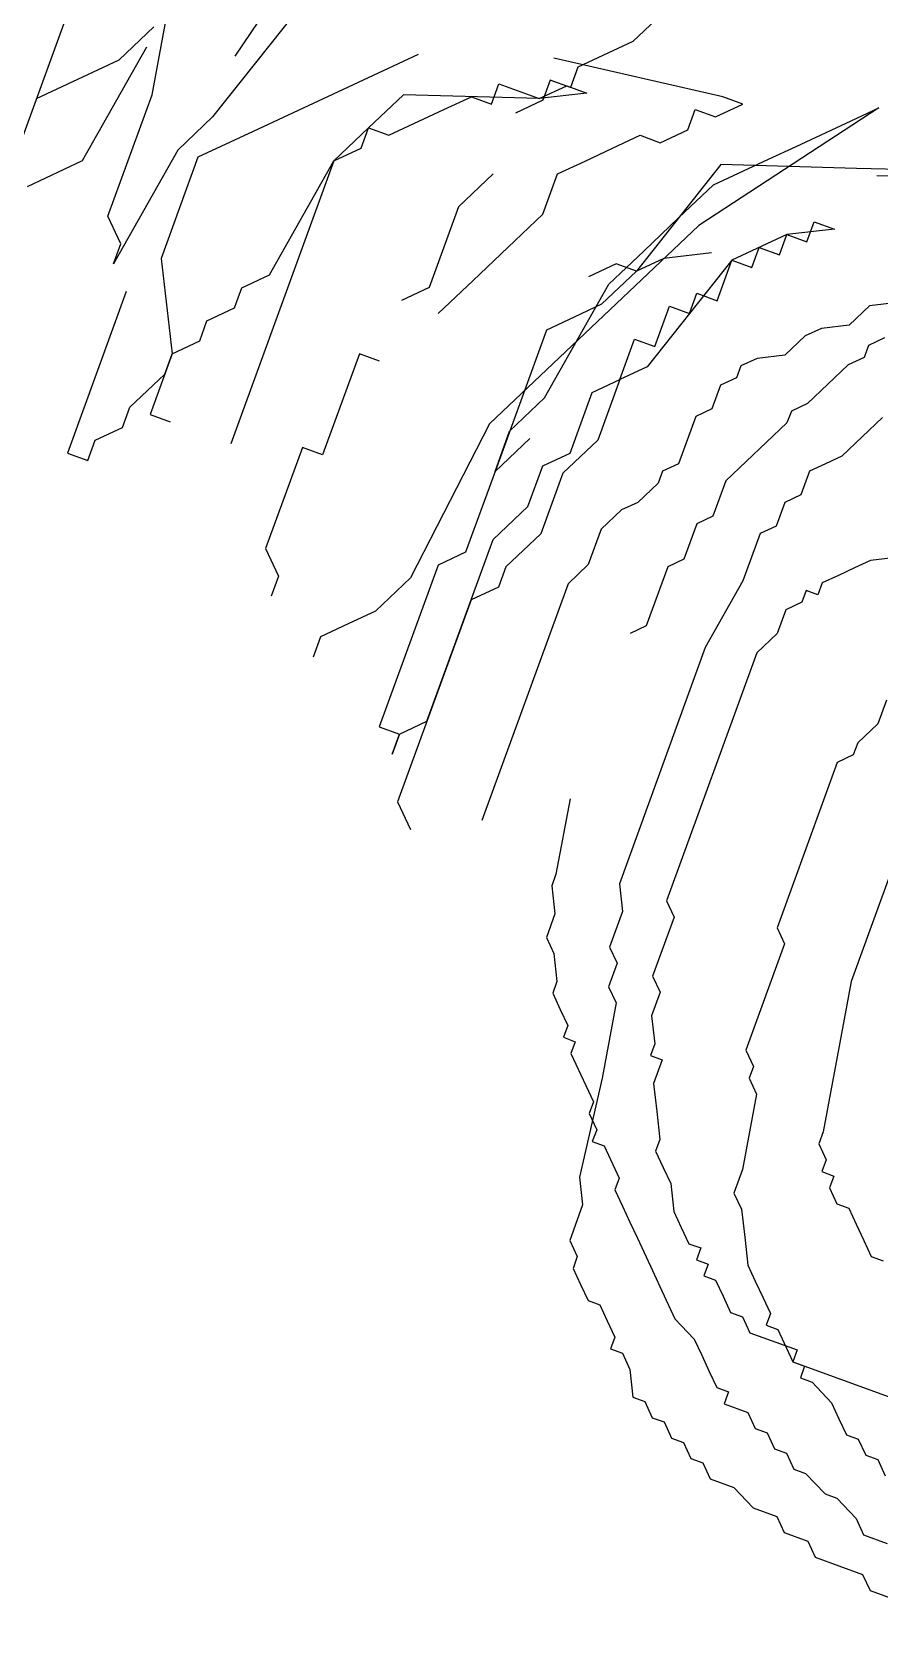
# Model space of a CAD drawing. Header units: inches. Extents: x -50945 to 250244, y -404780 to 18493.
# Drawn here: x 161278.2 to 161338, y -19905.4 to -19792.2 of the extents above; entities that cross this region are included whole.
import ezdxf

# ---------------------------------------------------------------- set-up
doc = ezdxf.new("R2010")
doc.units = ezdxf.units.IN
doc.header["$MEASUREMENT"] = 0
doc.layers.add('iGo户型优化', color=7, linetype='Continuous')
doc.layers.add('天棚材质标注', color=2, linetype='Continuous', lineweight=5)

# ---------------------------------------------------------------- blocks, each defined once
blk = doc.blocks.new('fbgb')
at = {"layer": 'iGo户型优化', "color": 1, "ltscale": 100}
for p, q in [((58368.52, -119882.38), (58361.53, -119892.74)), ((58344.44, -119904.27), (58350.66, -119887.18)), ((58355.7, -119895.46), (58357.39, -119886.4)), ((58365.93, -119889.51), (58359.97, -119897.02)), ((58392.07, -119889.37), (58389.61, -119891.7)), ((58353.37, -119893), (58355.83, -119890.67)), ((58389.61, -119891.7), (58385.73, -119893.51)), ((58347.55, -119895.72), (58353.37, -119893)), ((58355.31, -119892.1), (58350.78, -119900.12)), ((58374.47, -119892.61), (58362.82, -119898.05)), ((58395.95, -119895.59), (58384.04, -119892.87)), ((58385.73, -119893.51), (58385.21, -119894.93)), ((58379.64, -119896.11), (58380.16, -119894.69)), ((58380.16, -119894.69), (58383.01, -119895.72)), ((58383.01, -119895.72), (58384.95, -119894.82)), ((58383.79, -119894.42), (58383.27, -119895.84)), ((58385.21, -119894.93), (58383.79, -119894.42)), ((58384.95, -119894.82), (58386.37, -119895.33)), ((58352.59, -119904.01), (58355.7, -119895.46)), ((58373.43, -119895.46), (58370.97, -119897.79)), ((58383.01, -119895.72), (58373.43, -119895.46)), ((58376.28, -119896.5), (58378.22, -119895.59)), ((58378.22, -119895.59), (58379.64, -119896.11)), ((58383.27, -119895.84), (58381.33, -119896.75)), ((58386.37, -119895.33), (58383.01, -119895.72)), ((58406.95, -119896.37), (58394.26, -119904.66)), ((58395.43, -119897.02), (58397.37, -119896.11)), ((58397.37, -119896.11), (58395.95, -119895.59)), ((58405, -119897.28), (58406.95, -119896.37)), ((58359.97, -119897.02), (58357.51, -119899.35)), ((58372.39, -119898.31), (58376.28, -119896.5)), ((58393.49, -119897.92), (58394, -119896.5)), ((58394, -119896.5), (58395.43, -119897.02)), ((58401.12, -119899.09), (58405, -119897.28)), ((58362.82, -119898.05), (58358.93, -119899.86)), ((58370.97, -119897.79), (58368.51, -119900.12)), ((58370.45, -119899.22), (58370.97, -119897.79)), ((58370.97, -119897.79), (58372.39, -119898.31)), ((58388.18, -119899.22), (58390.12, -119898.31)), ((58390.12, -119898.31), (58391.54, -119898.83)), ((58391.54, -119898.83), (58393.49, -119897.92)), ((58357.51, -119899.35), (58352.98, -119907.37)), ((58368.51, -119900.12), (58370.45, -119899.22)), ((58386.24, -119900.13), (58388.18, -119899.22)), ((58399.18, -119900), (58401.12, -119899.09)), ((58350.78, -119900.12), (58346.9, -119901.94)), ((58358.93, -119899.86), (58356.34, -119906.99)), ((58368.51, -119900.12), (58361.25, -119920.06)), ((58363.98, -119908.15), (58368.51, -119900.12)), ((58384.3, -119901.03), (58386.24, -119900.13)), ((58395.81, -119900.38), (58389.86, -119907.89)), ((58395.3, -119901.81), (58399.18, -119900)), ((58405.39, -119900.64), (58395.81, -119900.38)), ((58414.97, -119900.9), (58405.39, -119900.64)), ((58379.77, -119901.02), (58377.31, -119903.35)), ((58383.26, -119903.88), (58384.3, -119901.03)), ((58392.84, -119904.14), (58395.3, -119901.81)), ((58416.39, -119901.42), (58406.81, -119901.16)), ((58353.49, -119905.95), (58352.59, -119904.01)), ((58377.31, -119903.35), (58375.24, -119909.05)), ((58380.8, -119906.21), (58383.26, -119903.88)), ((58390.38, -119906.47), (58392.84, -119904.14)), ((58394.26, -119904.66), (58379.5, -119918.64)), ((58400.47, -119905.31), (58396.59, -119907.12)), ((58399.95, -119906.73), (58400.47, -119905.31)), ((58403.83, -119904.92), (58400.47, -119905.31)), ((58400.47, -119905.31), (58401.89, -119905.82)), ((58401.89, -119905.82), (58402.41, -119904.4)), ((58402.41, -119904.4), (58403.83, -119904.92)), ((58352.98, -119907.37), (58353.49, -119905.95)), ((58378.34, -119908.54), (58380.8, -119906.21)), ((58387.92, -119908.8), (58390.38, -119906.47)), ((58398.01, -119907.64), (58398.53, -119906.21)), ((58398.53, -119906.21), (58399.95, -119906.73)), ((58356.34, -119906.99), (58357.11, -119913.72)), ((58388.43, -119907.38), (58386.49, -119908.28)), ((58389.86, -119907.89), (58388.43, -119907.38)), ((58391.8, -119906.99), (58389.86, -119907.89)), ((58396.59, -119907.12), (58390.63, -119914.63)), ((58395.16, -119906.6), (58391.8, -119906.99)), ((58395.55, -119909.97), (58396.59, -119907.12)), ((58396.59, -119907.12), (58398.01, -119907.64)), ((58362.03, -119909.06), (58363.98, -119908.15)), ((58375.88, -119910.87), (58378.34, -119908.54)), ((58383.38, -119916.83), (58387.92, -119908.8)), ((58389.86, -119907.89), (58387.4, -119910.22)), ((58353.88, -119909.32), (58349.73, -119920.71)), ((58361.52, -119910.48), (58362.03, -119909.06)), ((58375.24, -119909.05), (58373.3, -119909.95)), ((58393.61, -119910.87), (58394.13, -119909.45)), ((58394.13, -119909.45), (58395.55, -119909.97)), ((58359.57, -119911.39), (58361.52, -119910.48)), ((58387.4, -119910.22), (58385.46, -119911.13)), ((58391.15, -119913.2), (58392.19, -119910.35)), ((58392.19, -119910.35), (58393.61, -119910.87)), ((58406.31, -119910.33), (58404.88, -119911.69)), ((58408.28, -119910.1), (58406.31, -119910.33)), ((58359.06, -119912.81), (58359.57, -119911.39)), ((58383.51, -119912.04), (58379.89, -119922.01)), ((58385.46, -119911.13), (58383.51, -119912.04)), ((58402.91, -119911.92), (58401.77, -119912.45)), ((58404.88, -119911.69), (58402.91, -119911.92)), ((58357.11, -119913.72), (58359.06, -119912.81)), ((58388.69, -119915.53), (58389.73, -119912.69)), ((58389.73, -119912.69), (58391.15, -119913.2)), ((58401.77, -119912.45), (58400.33, -119913.81)), ((58406.24, -119913.13), (58405.93, -119913.97)), ((58407.37, -119912.6), (58406.24, -119913.13)), ((58357.11, -119913.72), (58355.56, -119917.99)), ((58356.6, -119915.14), (58357.11, -119913.72)), ((58370.32, -119913.71), (58367.73, -119920.83)), ((58371.74, -119914.23), (58370.32, -119913.71)), ((58398.37, -119914.04), (58397.23, -119914.57)), ((58400.33, -119913.81), (58398.37, -119914.04)), ((58404.8, -119914.5), (58401.92, -119917.22)), ((58405.93, -119913.97), (58404.8, -119914.5)), ((58354.14, -119917.47), (58356.6, -119915.14)), ((58386.75, -119916.44), (58388.69, -119915.53)), ((58388.69, -119915.53), (58387.13, -119919.81)), ((58390.63, -119914.63), (58388.69, -119915.53)), ((58396.93, -119915.4), (58395.79, -119915.93)), ((58397.23, -119914.57), (58396.93, -119915.4)), ((58385.19, -119920.71), (58386.75, -119916.44)), ((58395.79, -119915.93), (58395.18, -119917.6)), ((58353.62, -119918.9), (58354.14, -119917.47)), ((58380.92, -119919.16), (58383.38, -119916.83)), ((58395.18, -119917.6), (58394.05, -119918.13)), ((58400.79, -119917.75), (58400.48, -119918.59)), ((58401.92, -119917.22), (58400.79, -119917.75)), ((58351.68, -119919.81), (58353.62, -119918.9)), ((58355.56, -119917.99), (58356.98, -119918.51)), ((58379.5, -119918.64), (58373.93, -119929.52)), ((58394.05, -119918.13), (58392.84, -119921.46)), ((58400.48, -119918.59), (58399.04, -119919.95)), ((58407.22, -119918.21), (58405.78, -119919.57)), ((58351.16, -119921.23), (58351.68, -119919.81)), ((58379.89, -119922.01), (58380.92, -119919.16)), ((58382.35, -119919.68), (58379.89, -119922.01)), ((58387.13, -119919.81), (58384.67, -119922.14)), ((58399.04, -119919.95), (58397.6, -119921.31)), ((58405.78, -119919.57), (58404.34, -119920.93)), ((58349.73, -119920.71), (58351.16, -119921.23)), ((58366.31, -119920.31), (58363.71, -119927.43)), ((58367.73, -119920.83), (58366.31, -119920.31)), ((58383.25, -119921.62), (58385.19, -119920.71)), ((58397.6, -119921.31), (58396.17, -119922.67)), ((58404.34, -119920.93), (58403.21, -119921.46)), ((58379.89, -119922.01), (58377.81, -119927.7)), ((58382.21, -119924.47), (58383.25, -119921.62)), ((58384.67, -119922.14), (58383.12, -119926.41)), ((58391.7, -119921.99), (58391.4, -119922.83)), ((58392.84, -119921.46), (58391.7, -119921.99)), ((58402.07, -119921.99), (58401.46, -119923.66)), ((58403.21, -119921.46), (58402.07, -119921.99)), ((58391.4, -119922.83), (58389.96, -119924.19)), ((58396.17, -119922.67), (58395.26, -119925.17)), ((58379.75, -119926.8), (58382.21, -119924.47)), ((58389.96, -119924.19), (58388.82, -119924.72)), ((58400.33, -119924.19), (58399.72, -119925.86)), ((58401.46, -119923.66), (58400.33, -119924.19)), ((58388.82, -119924.72), (58387.38, -119926.08)), ((58394.12, -119925.7), (58393.21, -119928.2)), ((58395.26, -119925.17), (58394.12, -119925.7)), ((58375.09, -119939.62), (58379.75, -119926.8)), ((58383.12, -119926.41), (58380.66, -119928.74)), ((58387.38, -119926.08), (58386.47, -119928.58)), ((58398.59, -119926.39), (58397.37, -119929.72)), ((58399.72, -119925.86), (58398.59, -119926.39)), ((58363.71, -119927.43), (58364.62, -119929.38)), ((58377.81, -119927.7), (58375.87, -119928.61)), ((58408.35, -119928.05), (58406.38, -119928.28)), ((58375.87, -119928.61), (58371.72, -119940.01)), ((58380.66, -119928.74), (58380.14, -119930.17)), ((58386.47, -119928.58), (58385.04, -119929.94)), ((58392.08, -119928.73), (58390.56, -119932.9)), ((58393.21, -119928.2), (58392.08, -119928.73)), ((58405.24, -119928.81), (58404.11, -119929.34)), ((58406.38, -119928.28), (58405.24, -119928.81)), ((58364.62, -119929.38), (58364.1, -119930.8)), ((58373.93, -119929.52), (58371.47, -119931.85)), ((58380.14, -119930.17), (58378.2, -119931.07)), ((58385.04, -119929.94), (58378.97, -119946.61)), ((58397.37, -119929.72), (58394.72, -119934.41)), ((58402.97, -119929.87), (58402.67, -119930.7)), ((58404.11, -119929.34), (58402.97, -119929.87)), ((58378.2, -119931.07), (58373.01, -119945.31)), ((58401.53, -119931.23), (58400.4, -119931.76)), ((58401.84, -119930.4), (58401.53, -119931.23)), ((58402.67, -119930.7), (58401.84, -119930.4)), ((58371.47, -119931.85), (58369.53, -119932.75)), ((58400.4, -119931.76), (58399.79, -119933.43)), ((58367.59, -119933.66), (58367.07, -119935.09)), ((58369.53, -119932.75), (58367.59, -119933.66)), ((58390.56, -119932.9), (58389.42, -119933.43)), ((58399.79, -119933.43), (58398.35, -119934.79)), ((58394.72, -119934.41), (58388.66, -119951.07)), ((58398.35, -119934.79), (58391.99, -119952.29)), ((58407.51, -119938.13), (58406.9, -119939.79)), ((58371.72, -119940.01), (58373.15, -119940.52)), ((58373.15, -119940.52), (58372.63, -119941.95)), ((58372.63, -119941.95), (58373.15, -119940.52)), ((58373.15, -119940.52), (58375.09, -119939.62)), ((58406.9, -119939.79), (58405.47, -119941.15)), ((58405.47, -119941.15), (58405.16, -119941.99)), ((58404.03, -119942.52), (58399.78, -119954.18)), ((58405.16, -119941.99), (58404.03, -119942.52)), ((58410.46, -119942.97), (58405, -119957.97)), ((58373.01, -119945.31), (58373.92, -119947.26)), ((58385.18, -119945.09), (58384.19, -119950.39)), ((58384.19, -119950.39), (58383.89, -119951.23)), ((58383.89, -119951.23), (58384.11, -119953.2)), ((58388.66, -119951.07), (58388.88, -119953.04)), ((58391.99, -119952.29), (58392.52, -119953.42)), ((58384.11, -119953.2), (58383.51, -119954.86)), ((58388.88, -119953.04), (58387.97, -119955.54)), ((58392.52, -119953.42), (58391, -119957.59)), ((58383.51, -119954.86), (58384.04, -119956)), ((58399.78, -119954.18), (58400.31, -119955.32)), ((58384.04, -119956), (58384.26, -119957.97)), ((58387.97, -119955.54), (58388.5, -119956.68)), ((58400.31, -119955.32), (58397.58, -119962.81)), ((58388.5, -119956.68), (58387.9, -119958.35)), ((58384.26, -119957.97), (58383.96, -119958.8)), ((58387.9, -119958.35), (58388.43, -119959.48)), ((58391, -119957.59), (58391.53, -119958.72)), ((58405, -119957.97), (58404.02, -119963.27)), ((58383.96, -119958.8), (58384.49, -119959.94)), ((58388.43, -119959.48), (58387.44, -119964.78)), ((58391.53, -119958.72), (58390.92, -119960.39)), ((58384.49, -119959.94), (58385.02, -119961.07)), ((58390.92, -119960.39), (58391.15, -119962.36)), ((58385.02, -119961.07), (58384.72, -119961.9)), ((58384.72, -119961.9), (58385.55, -119962.21)), ((58385.55, -119962.21), (58385.24, -119963.04)), ((58385.24, -119963.04), (58386.3, -119965.31)), ((58391.15, -119962.36), (58390.85, -119963.19)), ((58390.85, -119963.19), (58391.68, -119963.5)), ((58397.58, -119962.81), (58398.11, -119963.95)), ((58391.68, -119963.5), (58391.07, -119965.16)), ((58398.11, -119963.95), (58397.81, -119964.78)), ((58404.02, -119963.27), (58403.03, -119968.57)), ((58387.44, -119964.78), (58385.85, -119971.75)), ((58386.3, -119965.31), (58386.83, -119966.45)), ((58391.07, -119965.16), (58391.3, -119967.13)), ((58397.81, -119964.78), (58398.34, -119965.92)), ((58386.83, -119966.45), (58386.53, -119967.28)), ((58398.34, -119965.92), (58397.35, -119971.22)), ((58386.53, -119967.28), (58387.06, -119968.42)), ((58391.3, -119967.13), (58391.52, -119969.1)), ((58387.06, -119968.42), (58386.75, -119969.25)), ((58403.03, -119968.57), (58402.73, -119969.4)), ((58386.75, -119969.25), (58387.59, -119969.55)), ((58387.59, -119969.55), (58388.65, -119971.83)), ((58391.52, -119969.1), (58391.22, -119969.93)), ((58391.22, -119969.93), (58391.75, -119971.07)), ((58402.73, -119969.4), (58403.25, -119970.54)), ((58391.75, -119971.07), (58392.28, -119972.21)), ((58403.25, -119970.54), (58402.95, -119971.37)), ((58385.85, -119971.75), (58386.07, -119973.72)), ((58388.65, -119971.83), (58388.34, -119972.66)), ((58392.28, -119972.21), (58392.5, -119974.17)), ((58397.35, -119971.22), (58396.74, -119972.89)), ((58402.95, -119971.37), (58403.78, -119971.68)), ((58403.78, -119971.68), (58403.48, -119972.51)), ((58388.34, -119972.66), (58388.87, -119973.8)), ((58396.74, -119972.89), (58397.27, -119974.02)), ((58403.48, -119972.51), (58404.01, -119973.64)), ((58386.07, -119973.72), (58385.16, -119976.22)), ((58388.87, -119973.8), (58389.4, -119974.93)), ((58392.5, -119974.17), (58393.03, -119975.31)), ((58397.27, -119974.02), (58397.5, -119975.99)), ((58404.01, -119973.64), (58404.84, -119973.95)), ((58404.84, -119973.95), (58405.37, -119975.08)), ((58389.4, -119974.93), (58389.93, -119976.07)), ((58393.03, -119975.31), (58393.56, -119976.45)), ((58405.37, -119975.08), (58405.9, -119976.22)), ((58385.16, -119976.22), (58385.69, -119977.35)), ((58389.93, -119976.07), (58390.99, -119978.34)), ((58393.56, -119976.45), (58394.4, -119976.75)), ((58394.4, -119976.75), (58394.09, -119977.58)), ((58397.5, -119975.99), (58397.72, -119977.96)), ((58405.9, -119976.22), (58406.43, -119977.36)), ((58385.69, -119977.35), (58385.39, -119978.19)), ((58394.09, -119977.58), (58394.92, -119977.89)), ((58394.92, -119977.89), (58394.62, -119978.72)), ((58406.43, -119977.36), (58407.26, -119977.66)), ((58385.39, -119978.19), (58385.92, -119979.32)), ((58390.99, -119978.34), (58391.52, -119979.48)), ((58394.62, -119978.72), (58395.45, -119979.02)), ((58395.45, -119979.02), (58395.98, -119980.16)), ((58397.72, -119977.96), (58398.25, -119979.1)), ((58385.92, -119979.32), (58386.45, -119980.46)), ((58391.52, -119979.48), (58392.58, -119981.75)), ((58395.98, -119980.16), (58396.51, -119981.29)), ((58398.25, -119979.1), (58398.78, -119980.23)), ((58386.45, -119980.46), (58387.28, -119980.76)), ((58387.28, -119980.76), (58387.81, -119981.9)), ((58396.51, -119981.29), (58397.34, -119981.6)), ((58398.78, -119980.23), (58399.31, -119981.37)), ((58387.81, -119981.9), (58388.34, -119983.03)), ((58392.58, -119981.75), (58393.94, -119983.19)), ((58397.34, -119981.6), (58397.87, -119982.73)), ((58399.31, -119981.37), (58399.01, -119982.2)), ((58399.01, -119982.2), (58399.84, -119982.51)), ((58388.34, -119983.03), (58388.03, -119983.87)), ((58393.94, -119983.19), (58394.47, -119984.32)), ((58397.87, -119982.73), (58401.2, -119983.94)), ((58399.84, -119982.51), (58400.9, -119984.78)), ((58388.03, -119983.87), (58388.87, -119984.17)), ((58388.87, -119984.17), (58389.4, -119985.31)), ((58394.47, -119984.32), (58395, -119985.46)), ((58401.2, -119983.94), (58400.9, -119984.78)), ((58389.4, -119985.31), (58389.62, -119987.28)), ((58395, -119985.46), (58395.53, -119986.59)), ((58400.9, -119984.78), (58412.55, -119989.02)), ((58400.9, -119984.78), (58401.73, -119985.08)), ((58401.73, -119985.08), (58401.43, -119985.91)), ((58395.53, -119986.59), (58396.36, -119986.9)), ((58396.36, -119986.9), (58396.05, -119987.73)), ((58401.43, -119985.91), (58402.26, -119986.22)), ((58402.26, -119986.22), (58403.62, -119987.66)), ((58389.62, -119987.28), (58390.45, -119987.58)), ((58390.45, -119987.58), (58390.98, -119988.72)), ((58396.05, -119987.73), (58397.72, -119988.34)), ((58403.62, -119987.66), (58404.15, -119988.79)), ((58390.98, -119988.72), (58391.82, -119989.02)), ((58391.82, -119989.02), (58392.34, -119990.15)), ((58397.72, -119988.34), (58398.25, -119989.47)), ((58404.15, -119988.79), (58404.68, -119989.93)), ((58392.34, -119990.15), (58393.18, -119990.46)), ((58398.25, -119989.47), (58399.08, -119989.78)), ((58399.08, -119989.78), (58399.61, -119990.91)), ((58404.68, -119989.93), (58405.51, -119990.23)), ((58405.51, -119990.23), (58406.04, -119991.37)), ((58393.18, -119990.46), (58393.71, -119991.59)), ((58399.61, -119990.91), (58400.44, -119991.21)), ((58400.44, -119991.21), (58400.97, -119992.35)), ((58406.04, -119991.37), (58406.88, -119991.67)), ((58393.71, -119991.59), (58394.54, -119991.9)), ((58394.54, -119991.9), (58395.07, -119993.03)), ((58400.97, -119992.35), (58401.8, -119992.65)), ((58406.88, -119991.67), (58407.41, -119992.81)), ((58395.07, -119993.03), (58396.73, -119993.64)), ((58396.73, -119993.64), (58398.09, -119995.08)), ((58401.8, -119992.65), (58403.17, -119994.09)), ((58403.17, -119994.09), (58404, -119994.4)), ((58404, -119994.4), (58405.36, -119995.83)), ((58398.09, -119995.08), (58399.76, -119995.68)), ((58399.76, -119995.68), (58400.29, -119996.82)), ((58405.36, -119995.83), (58405.89, -119996.97)), ((58400.29, -119996.82), (58401.95, -119997.43)), ((58405.89, -119996.97), (58407.55, -119997.58)), ((58401.95, -119997.43), (58402.48, -119998.56)), ((58402.48, -119998.56), (58405.81, -119999.77)), ((58405.81, -119999.77), (58406.34, -120000.91)), ((58406.34, -120000.91), (58415.5, -120004.24))]:
    blk.add_line(p, q, dxfattribs=at)

msp = doc.modelspace()

# ---------------------------------------------------------------- block references
at = {"layer": '天棚材质标注', "color": 1}
msp.add_blockref('fbgb', (102930.96, 100098.81), dxfattribs=at)

doc.saveas('drawing.dxf')
